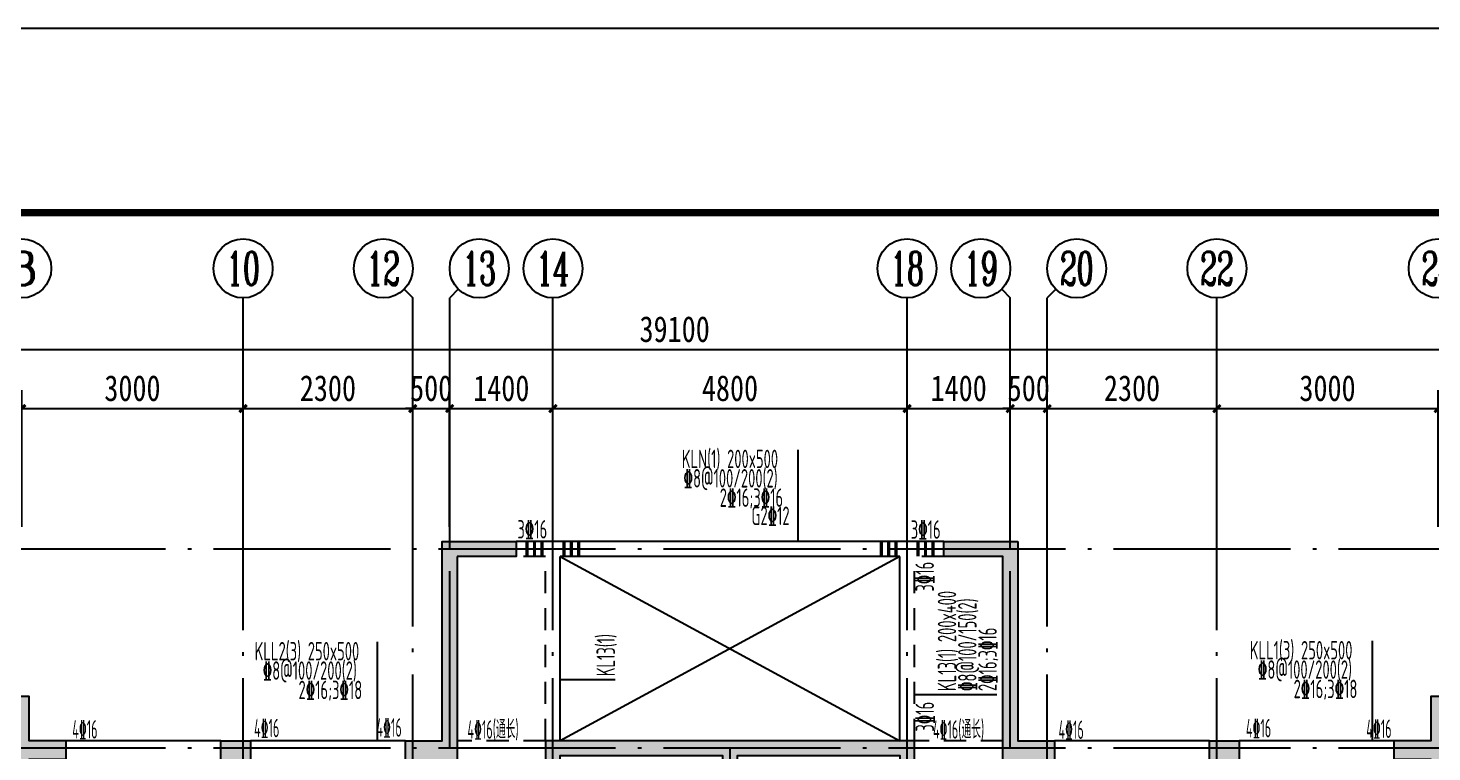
# Model space of a CAD drawing. Extents: x -144902 to 588294, y -160863 to 65494.
# Drawn here: x 405047 to 424077, y -10655 to -845 of the extents above; entities that cross this region are included whole.
import ezdxf
from ezdxf.enums import TextEntityAlignment as Align

# ---------------------------------------------------------------- set-up
doc = ezdxf.new("R2010")
doc.units = 0
doc.header["$LTSCALE"] = 100
doc.linetypes.add('3', pattern=[5, 3, -2])
doc.linetypes.add('ACAD_ISO04W100', pattern=[30.5, 24, -3, 0.5, -3])
doc.layers.get('0').update_dxf_attribs({"linetype": 'CONTINUOUS'})
doc.layers.get('Defpoints').update_dxf_attribs({"linetype": 'CONTINUOUS'})
for name, color, linetype in [('1508', 2, 'CONTINUOUS'), ('AXIS', 3, 'CONTINUOUS'), ('AXIS_TEXT', 7, 'CONTINUOUS'), ('DOTE', 253, 'ACAD_ISO04W100'), ('HATCH', 254, 'CONTINUOUS'), ('HIDE_BEAMDIMLOCAL', 7, 'CONTINUOUS'), ('HIDE_BEAMDIMMASS', 2, 'CONTINUOUS'), ('S_BEAMDIMLOCAL', 7, 'CONTINUOUS'), ('S_BEAMDIMMASS', 2, 'CONTINUOUS'), ('tk', 7, 'CONTINUOUS'), ('梁', 4, 'CONTINUOUS'), ('梁虚线', 134, '3'), ('次梁箍筋', 1, 'CONTINUOUS'), ('砼墙', 3, 'CONTINUOUS'), ('零厚板', 7, 'CONTINUOUS')]:
    doc.layers.add(name, color=color, linetype=linetype)
doc.styles.add('_HZTXT', font='complex.shx', dxfattribs={"width": 0.7, "bigfont": 'tssdchn.shx'})
doc.styles.add('COMPLEX', font='COMPLEX')
doc.styles.add('DIM_FONT', font='SIMHEI.TTF', dxfattribs={"width": 0.8})
doc.styles.get("Standard").update_dxf_attribs({"font": 'tssdeng.shx', "width": 0.7, "bigfont": 'tssdchn.shx'})
doc.dimstyles.new('_TCH_ARCH&&100', dxfattribs={"dimtxt": 350, "dimasz": 100, "dimexe": 250, "dimexo": 300, "dimgap": 100, "dimtad": 1, "dimdec": 0, "dimzin": 0, "dimdsep": 46, "dimtxsty": 'DIM_FONT', "dimblk": 'ARCHTICK', "dimcen": 0.09, "dimclrt": 7, "dimazin": 2, "dimtfac": 1, "dimtdec": 0, "dimtix": 1, "dimtmove": 2, "dimatfit": 3, "dimfxl": 1, "dimtolj": 1, "dimtzin": 0, "dimarcsym": 0})

# ---------------------------------------------------------------- blocks, each defined once
blk = doc.blocks.new('A1tk')
at = {"layer": 'tk', "color": 5}
blk.add_lwpolyline([(0, 0), (0, 59400), (84100, 59400), (84100, 0)], close=True, dxfattribs=at)
at = {"layer": 'tk', "const_width": 100}
blk.add_lwpolyline([(2500, 1000), (83100, 1000), (83100, 58400), (2500, 58400)], close=True, dxfattribs=at)
blk = doc.blocks.new('_ArchTick')
at = {"color": 0, "linetype": 'ByBlock', "const_width": 0.4}
blk.add_lwpolyline([(-0.5, -0.5), (0.5, 0.5)], dxfattribs=at)
blk = doc.blocks.new('*D1671')
at = {"layer": 'AXIS', "color": 0, "lineweight": -2}
for p, q in [((30961, 22375), (30961, 24228)), ((33961, 22375), (33961, 24228)), ((30961, 23978), (33961, 23978))]:
    blk.add_line(p, q, dxfattribs=at)
at = {"layer": 'Defpoints', "color": 0}
for p in [(33961, 23978), (30961, 22075), (33961, 22075)]:
    blk.add_point(p, dxfattribs=at)
at = {"layer": 'AXIS', "color": 0, "lineweight": -2, "xscale": 100, "yscale": 100, "zscale": 100, "rotation": 180}
blk.add_blockref('_ArchTick', (30961, 23978), dxfattribs=at)
at = {"layer": 'AXIS', "color": 0, "lineweight": -2, "xscale": 100, "yscale": 100, "zscale": 100}
blk.add_blockref('_ArchTick', (33961, 23978), dxfattribs=at)
at = {"layer": 'AXIS', "color": 7, "insert": (32461, 24253), "char_height": 350, "attachment_point": 5, "style": 'DIM_FONT'}
blk.add_mtext('\\A1;3000', dxfattribs=at)
blk = doc.blocks.new('*D1672')
at = {"layer": 'AXIS', "color": 0, "lineweight": -2}
for p, q in [((28661, 22375), (28661, 24228)), ((30961, 22375), (30961, 24228)), ((28661, 23978), (30961, 23978))]:
    blk.add_line(p, q, dxfattribs=at)
at = {"layer": 'Defpoints', "color": 0}
for p in [(30961, 23978), (28661, 22075), (30961, 22075)]:
    blk.add_point(p, dxfattribs=at)
at = {"layer": 'AXIS', "color": 0, "lineweight": -2, "xscale": 100, "yscale": 100, "zscale": 100, "rotation": 180}
blk.add_blockref('_ArchTick', (28661, 23978), dxfattribs=at)
at = {"layer": 'AXIS', "color": 0, "lineweight": -2, "xscale": 100, "yscale": 100, "zscale": 100}
blk.add_blockref('_ArchTick', (30961, 23978), dxfattribs=at)
at = {"layer": 'AXIS', "color": 7, "insert": (29811, 24253), "char_height": 350, "attachment_point": 5, "style": 'DIM_FONT'}
blk.add_mtext('\\A1;2300', dxfattribs=at)
blk = doc.blocks.new('*D1673')
at = {"layer": 'AXIS', "color": 0, "lineweight": -2}
for p, q in [((28161, 22375), (28161, 24228)), ((28661, 22375), (28661, 24228)), ((28161, 23978), (28061, 23978)), ((28161, 23978), (28661, 23978)), ((28661, 23978), (28761, 23978))]:
    blk.add_line(p, q, dxfattribs=at)
at = {"layer": 'Defpoints', "color": 0}
for p in [(28661, 23978), (28161, 22075), (28661, 22075)]:
    blk.add_point(p, dxfattribs=at)
at = {"layer": 'AXIS', "color": 0, "lineweight": -2, "xscale": 100, "yscale": 100, "zscale": 100}
blk.add_blockref('_ArchTick', (28161, 23978), dxfattribs=at)
at = {"layer": 'AXIS', "color": 0, "lineweight": -2, "xscale": 100, "yscale": 100, "zscale": 100, "rotation": 180}
blk.add_blockref('_ArchTick', (28661, 23978), dxfattribs=at)
at = {"layer": 'AXIS', "color": 7, "insert": (28411, 24253), "char_height": 350, "attachment_point": 5, "style": 'DIM_FONT'}
blk.add_mtext('\\A1;500', dxfattribs=at)
blk = doc.blocks.new('*D1674')
at = {"layer": 'AXIS', "color": 0, "lineweight": -2}
for p, q in [((26761, 22375), (26761, 24228)), ((28161, 22375), (28161, 24228)), ((26761, 23978), (28161, 23978))]:
    blk.add_line(p, q, dxfattribs=at)
at = {"layer": 'Defpoints', "color": 0}
for p in [(28161, 23978), (26761, 22075), (28161, 22075)]:
    blk.add_point(p, dxfattribs=at)
at = {"layer": 'AXIS', "color": 0, "lineweight": -2, "xscale": 100, "yscale": 100, "zscale": 100, "rotation": 180}
blk.add_blockref('_ArchTick', (26761, 23978), dxfattribs=at)
at = {"layer": 'AXIS', "color": 0, "lineweight": -2, "xscale": 100, "yscale": 100, "zscale": 100}
blk.add_blockref('_ArchTick', (28161, 23978), dxfattribs=at)
at = {"layer": 'AXIS', "color": 7, "insert": (27461, 24253), "char_height": 350, "attachment_point": 5, "style": 'DIM_FONT'}
blk.add_mtext('\\A1;1400', dxfattribs=at)
blk = doc.blocks.new('*D1675')
at = {"layer": 'AXIS', "color": 0, "lineweight": -2}
for p, q in [((21961, 22375), (21961, 24228)), ((26761, 22375), (26761, 24228)), ((21961, 23978), (26761, 23978))]:
    blk.add_line(p, q, dxfattribs=at)
at = {"layer": 'Defpoints', "color": 0}
for p in [(26761, 23978), (21961, 22075), (26761, 22075)]:
    blk.add_point(p, dxfattribs=at)
at = {"layer": 'AXIS', "color": 0, "lineweight": -2, "xscale": 100, "yscale": 100, "zscale": 100, "rotation": 180}
blk.add_blockref('_ArchTick', (21961, 23978), dxfattribs=at)
at = {"layer": 'AXIS', "color": 0, "lineweight": -2, "xscale": 100, "yscale": 100, "zscale": 100}
blk.add_blockref('_ArchTick', (26761, 23978), dxfattribs=at)
at = {"layer": 'AXIS', "color": 7, "insert": (24361, 24253), "char_height": 350, "attachment_point": 5, "style": 'DIM_FONT'}
blk.add_mtext('\\A1;4800', dxfattribs=at)
blk = doc.blocks.new('*D1676')
at = {"layer": 'AXIS', "color": 0, "lineweight": -2}
for p, q in [((20561, 22375), (20561, 24228)), ((21961, 22375), (21961, 24228)), ((20561, 23978), (21961, 23978))]:
    blk.add_line(p, q, dxfattribs=at)
at = {"layer": 'Defpoints', "color": 0}
for p in [(21961, 23978), (20561, 22075), (21961, 22075)]:
    blk.add_point(p, dxfattribs=at)
at = {"layer": 'AXIS', "color": 0, "lineweight": -2, "xscale": 100, "yscale": 100, "zscale": 100, "rotation": 180}
blk.add_blockref('_ArchTick', (20561, 23978), dxfattribs=at)
at = {"layer": 'AXIS', "color": 0, "lineweight": -2, "xscale": 100, "yscale": 100, "zscale": 100}
blk.add_blockref('_ArchTick', (21961, 23978), dxfattribs=at)
at = {"layer": 'AXIS', "color": 7, "insert": (21261, 24253), "char_height": 350, "attachment_point": 5, "style": 'DIM_FONT'}
blk.add_mtext('\\A1;1400', dxfattribs=at)
blk = doc.blocks.new('*D1677')
at = {"layer": 'AXIS', "color": 0, "lineweight": -2}
for p, q in [((20061, 22375), (20061, 24228)), ((20561, 22375), (20561, 24228)), ((20061, 23978), (19961, 23978)), ((20061, 23978), (20561, 23978)), ((20561, 23978), (20661, 23978))]:
    blk.add_line(p, q, dxfattribs=at)
at = {"layer": 'Defpoints', "color": 0}
for p in [(20561, 23978), (20061, 22075), (20561, 22075)]:
    blk.add_point(p, dxfattribs=at)
at = {"layer": 'AXIS', "color": 0, "lineweight": -2, "xscale": 100, "yscale": 100, "zscale": 100}
blk.add_blockref('_ArchTick', (20061, 23978), dxfattribs=at)
at = {"layer": 'AXIS', "color": 0, "lineweight": -2, "xscale": 100, "yscale": 100, "zscale": 100, "rotation": 180}
blk.add_blockref('_ArchTick', (20561, 23978), dxfattribs=at)
at = {"layer": 'AXIS', "color": 7, "insert": (20311, 24253), "char_height": 350, "attachment_point": 5, "style": 'DIM_FONT'}
blk.add_mtext('\\A1;500', dxfattribs=at)
blk = doc.blocks.new('*D1678')
at = {"layer": 'AXIS', "color": 0, "lineweight": -2}
for p, q in [((17761, 22375), (17761, 24228)), ((20061, 22375), (20061, 24228)), ((17761, 23978), (20061, 23978))]:
    blk.add_line(p, q, dxfattribs=at)
at = {"layer": 'Defpoints', "color": 0}
for p in [(20061, 23978), (17761, 22075), (20061, 22075)]:
    blk.add_point(p, dxfattribs=at)
at = {"layer": 'AXIS', "color": 0, "lineweight": -2, "xscale": 100, "yscale": 100, "zscale": 100, "rotation": 180}
blk.add_blockref('_ArchTick', (17761, 23978), dxfattribs=at)
at = {"layer": 'AXIS', "color": 0, "lineweight": -2, "xscale": 100, "yscale": 100, "zscale": 100}
blk.add_blockref('_ArchTick', (20061, 23978), dxfattribs=at)
at = {"layer": 'AXIS', "color": 7, "insert": (18911, 24253), "char_height": 350, "attachment_point": 5, "style": 'DIM_FONT'}
blk.add_mtext('\\A1;2300', dxfattribs=at)
blk = doc.blocks.new('*D1679')
at = {"layer": 'AXIS', "color": 0, "lineweight": -2}
for p, q in [((14761, 22375), (14761, 24228)), ((17761, 22375), (17761, 24228)), ((14761, 23978), (17761, 23978))]:
    blk.add_line(p, q, dxfattribs=at)
at = {"layer": 'Defpoints', "color": 0}
for p in [(17761, 23978), (14761, 22075), (17761, 22075)]:
    blk.add_point(p, dxfattribs=at)
at = {"layer": 'AXIS', "color": 0, "lineweight": -2, "xscale": 100, "yscale": 100, "zscale": 100, "rotation": 180}
blk.add_blockref('_ArchTick', (14761, 23978), dxfattribs=at)
at = {"layer": 'AXIS', "color": 0, "lineweight": -2, "xscale": 100, "yscale": 100, "zscale": 100}
blk.add_blockref('_ArchTick', (17761, 23978), dxfattribs=at)
at = {"layer": 'AXIS', "color": 7, "insert": (16261, 24253), "char_height": 350, "attachment_point": 5, "style": 'DIM_FONT'}
blk.add_mtext('\\A1;3000', dxfattribs=at)
blk = doc.blocks.new('*D1686')
at = {"layer": 'AXIS', "color": 0, "lineweight": -2}
for p, q in [((4061, 22375), (4061, 25028)), ((43161, 22375), (43161, 25028)), ((4061, 24778), (43161, 24778))]:
    blk.add_line(p, q, dxfattribs=at)
at = {"layer": 'Defpoints', "color": 0}
for p in [(43161, 24778), (4061, 22075), (43161, 22075)]:
    blk.add_point(p, dxfattribs=at)
at = {"layer": 'AXIS', "color": 0, "lineweight": -2, "xscale": 100, "yscale": 100, "zscale": 100, "rotation": 180}
blk.add_blockref('_ArchTick', (4061, 24778), dxfattribs=at)
at = {"layer": 'AXIS', "color": 0, "lineweight": -2, "xscale": 100, "yscale": 100, "zscale": 100}
blk.add_blockref('_ArchTick', (43161, 24778), dxfattribs=at)
at = {"layer": 'AXIS', "color": 7, "insert": (23611, 25053), "char_height": 350, "attachment_point": 5, "style": 'DIM_FONT'}
blk.add_mtext('\\A1;39100', dxfattribs=at)
blk = doc.blocks.new('_AXISO')
blk.add_circle((0, 0), 0.5)
at = {"layer": 'AXIS_TEXT', "style": 'COMPLEX', "width": 1.041667}
blk.add_attdef('A', text='', height=0.56, dxfattribs=at).set_placement((-0.25, -0.28), (0.25, -0.28), align=Align.FIT)
blk = doc.blocks.new('2012122621245179')
at = {"layer": 'HATCH'}
for points in [[(20661.4, 21975), (20661.4, 19075), (19961.4, 19075), (19961.4, 19475), (20461.4, 19475), (20461.4, 22175), (21461.4, 22175), (21461.4, 21975)], [(28261.4, 22175), (28261.4, 19475), (28761.4, 19475), (28761.4, 19075), (28061.4, 19075), (28061.4, 21975), (27261.4, 21975), (27261.4, 22175)], [(14111.4, 20075.2), (14111.4, 19875.2), (14611.4, 19875.2), (14611.4, 16275), (14861.4, 16275), (14861.4, 19225), (15361.4, 19225), (15361.4, 19475), (14861.4, 19475), (14861.4, 20075.2)], [(34661.4, 20075), (33861.4, 20075), (33861.4, 19475), (33361.4, 19475), (33361.4, 19225), (33861.4, 19225), (33861.4, 16275), (34111.4, 16275), (34111.4, 19875), (34661.4, 19875)], [(17461.4, 19475), (17861.4, 19475), (17861.4, 18975), (17461.4, 18975)], [(26661.4, 17075), (26161.4, 17075), (26161.4, 16875), (26861.4, 16875), (26861.4, 19475), (21861.4, 19475), (21861.4, 16875), (22561.4, 16875), (22561.4, 17075), (22061.4, 17075), (22061.4, 19275), (24261.4, 19275), (24261.4, 17075), (23661.3, 17075), (23661.3, 16875), (25061.4, 16875), (25061.4, 17075), (24461.4, 17075), (24461.4, 19275), (26661.4, 19275)], [(30861.4, 19475), (31261.4, 19475), (31261.4, 18975), (30861.4, 18975)]]:
    blk.add_hatch(color=256, dxfattribs=at).paths.add_polyline_path(points)
at = {"layer": 'AXIS'}
for p, q in [((19944.2, 25594.8, 0), (20061.4, 25477.6, 0)), ((20678.5, 25594.8, 0), (20561.4, 25477.6, 0)), ((28044.2, 25594.8, 0), (28161.4, 25477.6, 0)), ((28778.5, 25594.8, 0), (28661.4, 25477.6, 0)), ((17761.4, 22075, 0), (17761.4, 25477.6, 0)), ((20061.4, 22075, 0), (20061.4, 25477.6, 0)), ((20561.4, 22075, 0), (20561.4, 25477.6, 0)), ((21961.4, 22075, 0), (21961.4, 25477.6, 0)), ((26761.4, 22075, 0), (26761.4, 25477.6, 0)), ((28161.4, 22075, 0), (28161.4, 25477.6, 0)), ((28661.4, 22075, 0), (28661.4, 25477.6, 0)), ((30961.4, 22075, 0), (30961.4, 25477.6, 0))]:
    blk.add_line(p, q, dxfattribs=at)
at = {"layer": 'DOTE'}
for p, q in [((17761.4, 14875, 0), (17761.4, 23075, 0)), ((20061.4, 11875, 0), (20061.4, 23075, 0)), ((20561.4, 19375, 0), (20561.4, 23075, 0)), ((21961.4, 14875, 0), (21961.4, 23075, 0)), ((26761.4, 14875, 0), (26761.4, 23075, 0)), ((28161.4, 19375, 0), (28161.4, 23075, 0)), ((28661.4, 11875, 0), (28661.4, 23075, 0)), ((30961.4, 14875, 0), (30961.4, 23075, 0)), ((44161.4, 22075, 0), (3061.4, 22075, 0)), ((44161.4, 19375, 0), (8661.4, 19375, 0)), ((24361.4, 3675, 0), (24361.4, 19375, 0))]:
    blk.add_line(p, q, dxfattribs=at)
at = {"layer": '梁'}
for p, q in [((21961.4, 22175), (21461.4, 22175)), ((26761.4, 22175), (21961.4, 22175)), ((27261.4, 22175), (26761.4, 22175)), ((22061.4, 19475), (22061.4, 21975)), ((26661.4, 21975), (22061.4, 21975)), ((26661.4, 19475), (26661.4, 21975)), ((17461.4, 19475), (14861.4, 19475)), ((19961.4, 19475), (17861.4, 19475)), ((30861.4, 19475), (28761.4, 19475)), ((33361.4, 19475), (31261.4, 19475))]:
    blk.add_line(p, q, dxfattribs=at)
at = {"layer": '梁虚线'}
for p, q in [((21861.4, 21975), (21461.4, 21975)), ((21861.4, 19475), (21861.4, 21975)), ((26861.4, 19475), (26861.4, 21975)), ((27261.4, 21975), (26861.4, 21975)), ((21861.4, 19475), (20661.4, 19475)), ((28061.4, 19475), (26861.4, 19475))]:
    blk.add_line(p, q, dxfattribs=at)
at = {"layer": '砼墙'}
for points in [[(20661.4, 21975), (20661.4, 19075), (19961.4, 19075), (19961.4, 19475), (20461.4, 19475), (20461.4, 22175), (21461.4, 22175), (21461.4, 21975)], [(28261.4, 22175), (28261.4, 19475), (28761.4, 19475), (28761.4, 19075), (28061.4, 19075), (28061.4, 21975), (27261.4, 21975), (27261.4, 22175)], [(14111.4, 20075.2), (14111.4, 19875.2), (14611.4, 19875.2), (14611.4, 16275), (14861.4, 16275), (14861.4, 19225), (15361.4, 19225), (15361.4, 19475), (14861.4, 19475), (14861.4, 20075.2)], [(34661.4, 20075), (33861.4, 20075), (33861.4, 19475), (33361.4, 19475), (33361.4, 19225), (33861.4, 19225), (33861.4, 16275), (34111.4, 16275), (34111.4, 19875), (34661.4, 19875)], [(17461.4, 19475), (17861.4, 19475), (17861.4, 18975), (17461.4, 18975)], [(26661.4, 17075), (26161.4, 17075), (26161.4, 16875), (26861.4, 16875), (26861.4, 19475), (21861.4, 19475), (21861.4, 16875), (22561.4, 16875), (22561.4, 17075), (22061.4, 17075), (22061.4, 19275), (24261.4, 19275), (24261.4, 17075), (23661.3, 17075), (23661.3, 16875), (25061.4, 16875), (25061.4, 17075), (24461.4, 17075), (24461.4, 19275), (26661.4, 19275)], [(30861.4, 19475), (31261.4, 19475), (31261.4, 18975), (30861.4, 18975)]]:
    blk.add_lwpolyline(points, close=True, dxfattribs=at)
at = {"layer": '零厚板'}
for p, q in [((26661.4, 21975), (22061.4, 19475)), ((22061.4, 21975), (26661.4, 19475))]:
    blk.add_line(p, q, dxfattribs=at)
at = {"layer": 'AXIS'}
ref = blk.add_blockref('_AXISO', (14761.4, 25877.6, 0), dxfattribs=dict(at, xscale=800, yscale=800, zscale=800))
ref.add_attrib('A', '8', dxfattribs={"layer": 'AXIS_TEXT', "height": 452.5, "style": '_HZTXT', "width": 1.5}).set_placement((14535.1, 25651.4, 0), (14987.6, 25651.4, 0), align=Align.FIT)
ref = blk.add_blockref('_AXISO', (17761.4, 25877.6, 0), dxfattribs=dict(at, xscale=800, yscale=800, zscale=800))
ref.add_attrib('A', '10', dxfattribs={"layer": 'AXIS_TEXT', "height": 452.55, "style": '_HZTXT', "width": 0.724138}).set_placement((17535.1, 25651.4, 0), (17987.6, 25651.4, 0), align=Align.FIT)
ref = blk.add_blockref('_AXISO', (19661.4, 25877.6, 0), dxfattribs=dict(at, xscale=800, yscale=800, zscale=800))
ref.add_attrib('A', '12', dxfattribs={"layer": 'AXIS_TEXT', "height": 452.55, "style": '_HZTXT', "width": 0.724138}).set_placement((19435.1, 25651.4, 0), (19887.6, 25651.4, 0), align=Align.FIT)
ref = blk.add_blockref('_AXISO', (20961.4, 25877.6, 0), dxfattribs=dict(at, xscale=800, yscale=800, zscale=800))
ref.add_attrib('A', '13', dxfattribs={"layer": 'AXIS_TEXT', "height": 452.55, "style": '_HZTXT', "width": 0.724138}).set_placement((20735.1, 25651.4, 0), (21187.6, 25651.4, 0), align=Align.FIT)
ref = blk.add_blockref('_AXISO', (21961.4, 25877.6, 0), dxfattribs=dict(at, xscale=800, yscale=800, zscale=800))
ref.add_attrib('A', '14', dxfattribs={"layer": 'AXIS_TEXT', "height": 452.55, "style": '_HZTXT', "width": 0.677419}).set_placement((21735.1, 25651.4, 0), (22187.6, 25651.4, 0), align=Align.FIT)
ref = blk.add_blockref('_AXISO', (26761.4, 25877.6, 0), dxfattribs=dict(at, xscale=800, yscale=800, zscale=800))
ref.add_attrib('A', '18', dxfattribs={"layer": 'AXIS_TEXT', "height": 452.55, "style": '_HZTXT', "width": 0.724138}).set_placement((26535.1, 25651.4, 0), (26987.6, 25651.4, 0), align=Align.FIT)
ref = blk.add_blockref('_AXISO', (27761.4, 25877.6, 0), dxfattribs=dict(at, xscale=800, yscale=800, zscale=800))
ref.add_attrib('A', '19', dxfattribs={"layer": 'AXIS_TEXT', "height": 452.55, "style": '_HZTXT', "width": 0.724138}).set_placement((27535.1, 25651.4, 0), (27987.6, 25651.4, 0), align=Align.FIT)
ref = blk.add_blockref('_AXISO', (29061.4, 25877.6, 0), dxfattribs=dict(at, xscale=800, yscale=800, zscale=800))
ref.add_attrib('A', '20', dxfattribs={"layer": 'AXIS_TEXT', "height": 452.55, "style": '_HZTXT', "width": 0.617647}).set_placement((28835.1, 25651.4, 0), (29287.6, 25651.4, 0), align=Align.FIT)
ref = blk.add_blockref('_AXISO', (30961.4, 25877.6, 0), dxfattribs=dict(at, xscale=800, yscale=800, zscale=800))
ref.add_attrib('A', '22', dxfattribs={"layer": 'AXIS_TEXT', "height": 452.55, "style": '_HZTXT', "width": 0.617647}).set_placement((30735.1, 25651.4, 0), (31187.6, 25651.4, 0), align=Align.FIT)
ref = blk.add_blockref('_AXISO', (33961.4, 25877.6, 0), dxfattribs=dict(at, xscale=800, yscale=800, zscale=800))
ref.add_attrib('A', '24', dxfattribs={"layer": 'AXIS_TEXT', "height": 452.55, "style": '_HZTXT', "width": 0.583333}).set_placement((33735.1, 25651.4, 0), (34187.6, 25651.4, 0), align=Align.FIT)
for p1, p2, distance, picture, middle in [((4061.4, 22075, 0), (43161.4, 22075, 0), 2702.6, '*D1686', (23611.4, 25052.6, 0)), ((14761.4, 22075, 0), (17761.4, 22075, 0), 1902.6, '*D1679', (16261.4, 24252.6, 0)), ((17761.4, 22075, 0), (20061.4, 22075, 0), 1902.6, '*D1678', (18911.4, 24252.6, 0)), ((20061.4, 22075, 0), (20561.4, 22075, 0), 1902.6, '*D1677', (20311.4, 24252.6, 0)), ((20561.4, 22075, 0), (21961.4, 22075, 0), 1902.6, '*D1676', (21261.4, 24252.6, 0)), ((21961.4, 22075, 0), (26761.4, 22075, 0), 1902.6, '*D1675', (24361.4, 24252.6, 0)), ((26761.4, 22075, 0), (28161.4, 22075, 0), 1902.6, '*D1674', (27461.4, 24252.6, 0)), ((28161.4, 22075, 0), (28661.4, 22075, 0), 1902.6, '*D1673', (28411.4, 24252.6, 0)), ((28661.4, 22075, 0), (30961.4, 22075, 0), 1902.6, '*D1672', (29811.4, 24252.6, 0)), ((30961.4, 22075, 0), (33961.4, 22075, 0), 1902.6, '*D1671', (32461.4, 24252.6, 0))]:
    dim = blk.add_aligned_dim(p1=p1, p2=p2, distance=distance, dimstyle='_TCH_ARCH&&100', dxfattribs=at)
    dim.commit()
    dim.dimension.update_dxf_attribs({"geometry": picture, "text_midpoint": middle})

msp = doc.modelspace()

# ---------------------------------------------------------------- linework, layer by layer
at = {"layer": 'HIDE_BEAMDIMMASS'}
for p, q in [((413003.104, -9678.966), (412261.958, -9678.966)), ((418178.517, -9879.846), (417061.958, -9879.846))]:
    msp.add_line(p, q, dxfattribs=at)
at = {"layer": 'S_BEAMDIMMASS'}
for p, q in [((415482.39, -6558.569), (415482.39, -7804.571)), ((409777.99, -9164.485), (409777.99, -10504.56)), ((423267.887, -9151.131), (423267.887, -10504.56))]:
    msp.add_line(p, q, dxfattribs=at)
at = {"layer": '次梁箍筋', "const_width": 44.9}
for points in [[(411811.958, -7804.571), (411811.958, -8004.571)], [(411911.958, -7804.571), (411911.958, -8004.571)], [(412011.958, -7804.571), (412011.958, -8004.571)], [(412311.958, -7804.571), (412311.958, -8004.571)], [(412411.958, -7804.571), (412411.958, -8004.571)], [(412511.958, -7804.571), (412511.958, -8004.571)], [(416611.958, -7804.571), (416611.958, -8004.571)], [(416711.958, -7804.571), (416711.958, -8004.571)], [(416811.958, -7804.571), (416811.958, -8004.571)], [(417111.958, -7804.571), (417111.958, -8004.571)], [(417211.958, -7804.571), (417211.958, -8004.571)], [(417311.958, -7804.571), (417311.958, -8004.571)]]:
    msp.add_lwpolyline(points, dxfattribs=at)

# ---------------------------------------------------------------- block references
at = {"layer": '1508', "rotation": 270}
msp.add_blockref('A1tk', (385984.967, -844.592), dxfattribs=at)
at = {"layer": 'AXIS'}
msp.add_blockref('2012122621245179', (390200.599, -29979.571), dxfattribs=at)

# ---------------------------------------------------------------- texts
at = {"layer": 'HIDE_BEAMDIMLOCAL', "width": 0.6}
for p in [(417326.23, -8482.061), (417327.716, -10379.987)]:
    msp.add_text('3%%13216 ', height=250, rotation=90, dxfattribs=at).set_placement(p)
at = {"layer": 'HIDE_BEAMDIMMASS', "width": 0.6}
for s, p in [('KL13(1) 200x400', (417628.517, -9829.846)), ('%%1328@100/150(2)', (417903.517, -9829.846)), ('KL13(1) ', (413003.104, -9628.965)), ('2%%13216;3%%13216', (418178.517, -9829.846))]:
    msp.add_text(s, height=250, rotation=90, dxfattribs=at).set_placement(p)
at = {"layer": 'S_BEAMDIMLOCAL'}
for s, width, p in [('3%%13216', 0.6, (411679.92, -7762.508)), ('3%%13216', 0.6, (417012.529, -7765.935)), ('4%%13216', 0.5, (405645.91, -10473.291)), ('4%%13216', 0.5, (408110.299, -10455.746, 0)), ('4%%13216', 0.5, (409769.415, -10448.754)), ('4%%13216(通长)', 0.5, (411002.608, -10475.105)), ('4%%13216(通长)', 0.5, (417313.614, -10475.105)), ('4%%13216', 0.5, (419014.976, -10479.37)), ('4%%13216', 0.5, (421555.085, -10457.43)), ('4%%13216', 0.5, (423187.388, -10465.133))]:
    msp.add_text(s, height=250, dxfattribs=dict(at, width=width)).set_placement(p)
at = {"layer": 'S_BEAMDIMMASS', "width": 0.6}
for s, p in [('KLN(1) 200x500', (413908.721, -6808.569)), ('%%1328@100/200(2)', (413932.389, -7071.069)), ('2%%13216;3%%13216', (414422.774, -7333.569)), ('G2%%13212', (414852.805, -7579.566)), ('KLL1(3) 250x500', (421607.68, -9401.131)), ('KLL2(3) 250x500', (408117.783, -9414.485)), ('%%1328@100/200(2)', (408227.989, -9676.985)), ('%%1328@100/200(2)', (421717.886, -9663.631)), ('2%%13216;3%%13218', (408712.605, -9939.485)), ('2%%13216;3%%13218', (422202.501, -9926.131))]:
    msp.add_text(s, height=250, dxfattribs=at).set_placement(p)

doc.saveas('drawing.dxf')
